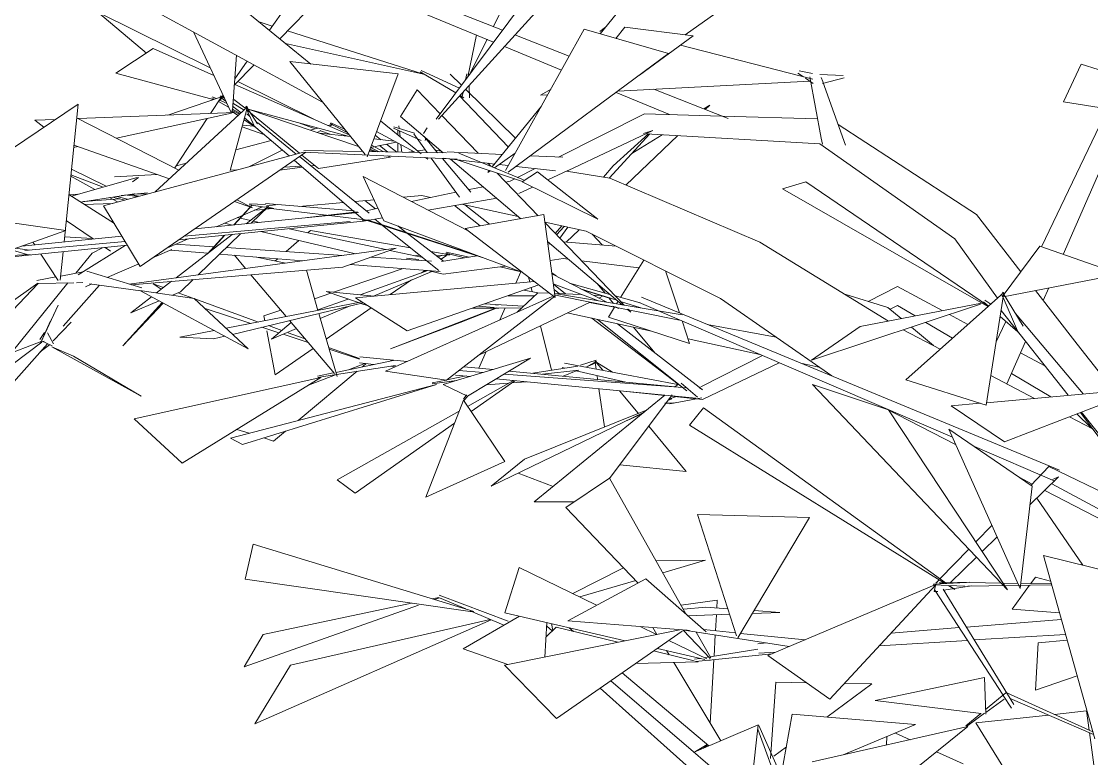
# Model space of a CAD drawing. Header units: millimetres. Extents: x 78096 to 288885, y -20632 to 149556.
# Drawn here: x 249691 to 250220, y 94684 to 95048 of the extents above; entities that cross this region are included whole.
import ezdxf

# ---------------------------------------------------------------- set-up
doc = ezdxf.new("R2010")
doc.units = ezdxf.units.MM
doc.layers.add('G-IMPT', color=8, linetype='Continuous', lineweight=9)
doc.layers.add('L-PLNT', color=71, linetype='Continuous', lineweight=9)

# ---------------------------------------------------------------- blocks, each defined once
blk = doc.blocks.new('ZZ-V - Tree Broadleaf 2 - 3dtree rotund SIMPLU-4826084-TOMH A-A')
at = {"layer": 'G-IMPT'}
for p, q in [((24510.05, 95008.42), (24518.8, 95026.9)), ((24518.8, 95026.9), (24539.3, 95020.54)), ((24510.05, 95008.42), (24531.8, 95004.85))]:
    blk.add_line(p, q, dxfattribs=at)
blk = doc.blocks.new('ZZ-V - Tree Broadleaf 2 - 3dtree rotund SIMPLU-4826109-TOMH A-A')
at = {"layer": 'G-IMPT'}
for p, q in [((24259.69, 95109.37), (24228.16, 95045.62)), ((24098.66, 95096.31), (24232.71, 95043.84)), ((24063.34, 95087.74), (24137.88, 95027.05)), ((24117.64, 95083.5), (24228.29, 95037.9)), ((24117.36, 95043.76), (24139.28, 95074.58)), ((24143.66, 95008.25), (24025.67, 95072.37)), ((24151.69, 95069.47), (24122.5, 95039.57)), ((24199.9, 94999.75), (24250.8, 95068.14)), ((24260.82, 95065.71), (24201.05, 94999.83)), ((24299.94, 95065.48), (24280.88, 95041.95)), ((24056.57, 95032.48), (24032.62, 95052.7)), ((24032.62, 95052.7), (24088.16, 95025.15)), ((24340.98, 95054.09), (24322.92, 95041.49)), ((24118.82, 95045.8), (24112.32, 95047.86)), ((24552.04, 95047.2), (24499.22, 94936.7)), ((24079.87, 95042.91), (24098.47, 95003.04)), ((24193.62, 95022.06), (24126.27, 95043.43)), ((24234.22, 94974.38), (24273.08, 95044.2)), ((24314.81, 95032.2), (24273.08, 95044.2)), ((24283.62, 95045.33), (24280.87, 95043.07)), ((24288.64, 95039.72), (24293.22, 95045.22)), ((24327, 95040.98), (24293.22, 95045.22)), ((24125.36, 95037.24), (24193.62, 95022.06)), ((24219.8, 95041.4), (24215.46, 95020.66)), ((24225.01, 95039.25), (24216.52, 95022.08)), ((24238.81, 95041.45), (24265.69, 95030.93)), ((24327, 95040.98), (24300.47, 95021.59)), ((24320.61, 95036.3), (24386.06, 95019.49)), ((24059.87, 95034.64), (24041.39, 95022.56)), ((24059.87, 95034.64), (24089.88, 95021.45)), ((24099.07, 95004.08), (24101.1, 95031.37)), ((24233.6, 95035.71), (24261.87, 95024.06)), ((24314.81, 95032.2), (24235.52, 94973.55)), ((24109.85, 95026.62), (24099.99, 95016.53)), ((24100.23, 95019.65), (24106.48, 95028.45)), ((24181.13, 95022.23), (24127.45, 95028.21)), ((24164.71, 94982.33), (24127.45, 95028.21)), ((24551.73, 95028.69), (24509.99, 94932.93)), ((24089.62, 95009.47), (24041.39, 95022.56)), ((24181.13, 95022.23), (24165.66, 94981.16)), ((24191.97, 95023.17), (24209.57, 95012.75)), ((24192.43, 95023.86), (24211.35, 95015.14)), ((24206.72, 95022.06), (24212.39, 95016.53)), ((24215.06, 95022.2), (24214.44, 95019.29)), ((24378.68, 95022.56), (24381.51, 95020.66)), ((24379.39, 95023.62), (24385.92, 95022.44)), ((24384.61, 95020.7), (24390.25, 94990.48)), ((24401.08, 95021.36), (24389.52, 95021.93)), ((24390.26, 95020.46), (24391.02, 95018.33)), ((24100.32, 95016.86), (24156.83, 94992.03)), ((24101.8, 95018.38), (24140.06, 94999.4)), ((24216.16, 95016.48), (24216.34, 95010.3)), ((24289.66, 95013.6), (24384.71, 95018.6)), ((24382.43, 95020.04), (24386.28, 95017.46)), ((24401.64, 95020.21), (24390.83, 95017.37)), ((24391.02, 95018.3), (24402.21, 94986.99)), ((24093.24, 95010.7), (24067.09, 95001.82)), ((24088.28, 95002.64), (24093.66, 95010.84)), ((24088.93, 95010.32), (24090.15, 95009.65)), ((24089.25, 95010.81), (24091.09, 95009.97)), ((24092.68, 95009.04), (24094.49, 95011.58)), ((24094.7, 95011.11), (24092.68, 95009.04)), ((24092.94, 95010.87), (24095.83, 95008.69)), ((24093.26, 95011.37), (24095.11, 95010.25)), ((24182.16, 95001.14), (24190.41, 95014.36)), ((24201.89, 95002.43), (24190.41, 95014.36)), ((24211.43, 95011.27), (24235.52, 94986.17)), ((24211.65, 95011.52), (24213.54, 95010.4)), ((24213.13, 95013.15), (24212.53, 95010.32)), ((24214.51, 95014.46), (24239.15, 94990.42)), ((24251.44, 95011.59), (24256.66, 95014.7)), ((24251.44, 95011.59), (24255.03, 95011.77)), ((24288.81, 95012.96), (24315.3, 95002.04)), ((24307.56, 95014.54), (24344.28, 95000.17)), ((24022.75, 95007.19), (23976.18, 94975.86)), ((24022.75, 95007.19), (24015.89, 94939.19)), ((24060.89, 94963.87), (24106.6, 95005.92)), ((24092.15, 95008.54), (24097.21, 95005.74)), ((24092.63, 95009.27), (24096.36, 95007.57)), ((24098, 94974.38), (24106.6, 95005.92)), ((24099.11, 95004.68), (24102.95, 95002.56)), ((24099.22, 95006.14), (24103.41, 95002.99)), ((24099.33, 95007.67), (24104.85, 95004.31)), ((24099.87, 95009.48), (24105.24, 95005.34)), ((24105.53, 95005.81), (24106.15, 95004.5)), ((24105.84, 95006.21), (24111.58, 94997.48)), ((24161.42, 94986.37), (24106.34, 95004.97)), ((24156.33, 94991.36), (24106.94, 95004.76)), ((24251.95, 95006.23), (24227.61, 94976.18)), ((24335.21, 95006.79), (24332.17, 95004.91)), ((24335.21, 95006.79), (24332.92, 95004.61)), ((24001.46, 94999.28), (24011.57, 94999.67)), ((24005.87, 94995.84), (24001.46, 94999.28)), ((24022.07, 95000.48), (24072.59, 94974.63)), ((24022.81, 95000.11), (24100.36, 95003.11)), ((24041.79, 94990.39), (24098.61, 95002.73)), ((24070.56, 94975.67), (24086.63, 95000.13)), ((24098.57, 95003.77), (24101.87, 95001.57)), ((24098.88, 95004.18), (24102.61, 95002.25)), ((24104.99, 94999.51), (24110.19, 94996.05)), ((24105.11, 95000.44), (24127.11, 94981.61)), ((24132.28, 94983), (24106.19, 95004.42)), ((24106.19, 95004.42), (24110.27, 94995.85)), ((24106.19, 95002.39), (24107.76, 95001.13)), ((24108.27, 95002.23), (24109.56, 95001.45)), ((24182.16, 95001.14), (24203.31, 94983.19)), ((24220.59, 94982.98), (24202.67, 95001.62)), ((24302.85, 95002.39), (24260.29, 94981.1)), ((24340.88, 95001.32), (24302.85, 95002.39)), ((24388.48, 94999.97), (24341.37, 95001.31)), ((24114.64, 94992.29), (24103.91, 94996.03)), ((24109.84, 94996.28), (24104.14, 94996.89)), ((24111.54, 94998.07), (24130.71, 94982.58)), ((24132.02, 94997.96), (24139.96, 94995.03)), ((24137.62, 94994.41), (24141.39, 94995.41)), ((24141.04, 94993.26), (24142.89, 94994.19)), ((24142.62, 94994.05), (24147.37, 94992.31)), ((24146.21, 94996.7), (24148.2, 94997.23)), ((24147.09, 94996.31), (24148.55, 94997.04)), ((24147.5, 94997.59), (24155.88, 94993.2)), ((24147.73, 94998.04), (24154.56, 94994.82)), ((24172.37, 94998.97), (24192.39, 94982.67)), ((24178.71, 94995.4), (24192.44, 94989.2)), ((24178.98, 94995.97), (24189.19, 94992.87)), ((24180.83, 94994.45), (24180.83, 94992.08)), ((24181.42, 94996.46), (24181.55, 94995.19)), ((24181.68, 94994.06), (24181.99, 94991.13)), ((24195.4, 94995.45), (24193.62, 94992.72)), ((24307.06, 94994.12), (24265.2, 94974.51)), ((24302.37, 94992.65), (24307.06, 94994.12)), ((24467.08, 94952.62), (24398.73, 94997.11)), ((24100.79, 94984.59), (24118.21, 94989.23)), ((24157.48, 94991.23), (24142.24, 94992.85)), ((24179.21, 94988.93), (24168.99, 94990.01)), ((24169.69, 94991.85), (24172.53, 94989.64)), ((24189.35, 94983.42), (24170.39, 94993.72)), ((24188.84, 94992.49), (24195.46, 94983.32)), ((24193.91, 94991.17), (24200.6, 94983.24)), ((24194.76, 94990.45), (24194.47, 94989.22)), ((24285.33, 94970.67), (24305.53, 94992.47)), ((24287.45, 94976.76), (24304.86, 94992.51)), ((24319.33, 94991.67), (24293.69, 94967.25)), ((24311.55, 94992.12), (24296.65, 94982.89)), ((24389.62, 94987.57), (24303.76, 94992.57)), ((24390.25, 94990.44), (24390.83, 94987.36)), ((24020.59, 94985.79), (24022.66, 94986.24)), ((24020.7, 94986.93), (24067.96, 94970.37)), ((24134.24, 94983.53), (24035.41, 94957.04)), ((24053.53, 94926.97), (24135.47, 94983.51)), ((24107.55, 94976.37), (24123.71, 94984.52)), ((24134.24, 94983.55), (24210.21, 94979.97)), ((24134.44, 94984.32), (24163.48, 94983.84)), ((24166.65, 94983.79), (24191.05, 94983.39)), ((24169.19, 94983.75), (24166.92, 94984.52)), ((24167.12, 94985.04), (24170.68, 94983.73)), ((24167.42, 94985.83), (24171.69, 94983.71)), ((24167.43, 94985.86), (24180.22, 94988.38)), ((24167.84, 94986.94), (24173.68, 94983.89)), ((24171.91, 94986.74), (24175.79, 94983.64)), ((24175.38, 94987.43), (24180.34, 94983.57)), ((24180.83, 94988.05), (24180.83, 94983.56)), ((24182.42, 94987.18), (24182.82, 94983.53)), ((24188.65, 94983.8), (24186.28, 94983.47)), ((24194.52, 94984.62), (24190.66, 94984.08)), ((24191.51, 94983.39), (24205.02, 94983.16)), ((24202.42, 94983.95), (24199.62, 94984.4)), ((24205.36, 94983.71), (24232.66, 94982.41)), ((24456.26, 94940.74), (24389.62, 94987.57)), ((24071.25, 94976.72), (24076.33, 94978.07)), ((24129.61, 94979.47), (24163.78, 94950.23)), ((24132.28, 94981.31), (24166.81, 94953.4)), ((24141.6, 94975.36), (24133.4, 94982.08)), ((24141.6, 94975.36), (24177.28, 94981.02)), ((24177.28, 94981.02), (24175.55, 94981.6)), ((24195.73, 94979.95), (24194.2, 94980.78)), ((24194.52, 94980.93), (24195.73, 94979.95)), ((24197.44, 94980.57), (24211.4, 94961.24)), ((24203.07, 94980.3), (24217.04, 94963.72)), ((24203.35, 94980.49), (24221.8, 94978.42)), ((24206.98, 94980.08), (24241.72, 94950.61)), ((24242.6, 94969.04), (24209.26, 94979.98)), ((24243.06, 94969.77), (24211.07, 94983.05)), ((24222.39, 94978.35), (24228.79, 94977.64)), ((24238.99, 94982.94), (24228.67, 94975.74)), ((24246.6, 94981.75), (24262.57, 94980.99)), ((24036.67, 94966.64), (24019.51, 94975.09)), ((24098.04, 94974.52), (24101.36, 94974.71)), ((24133.55, 94976.1), (24122.5, 94974.56)), ((24124.62, 94976.03), (24133.08, 94976.5)), ((24139.65, 94976.96), (24137.96, 94976.72)), ((24226.82, 94976.51), (24225.37, 94978.02)), ((24226.15, 94974.38), (24225.42, 94973.48)), ((24226.59, 94974.29), (24225.42, 94973.48)), ((24250.3, 94952.11), (24230.05, 94973.16)), ((24231.02, 94977.38), (24235.52, 94976.88)), ((24239.43, 94976.44), (24258.93, 94974.26)), ((24248.87, 94975.39), (24240.1, 94971)), ((24249.9, 94973.84), (24242.42, 94968.76)), ((24249.9, 94973.84), (24279.77, 94950.38)), ((24264.93, 94974.38), (24255.09, 94969.77)), ((24285.82, 94970.59), (24264.23, 94974.05)), ((24287.45, 94976.76), (24282.61, 94971.11)), ((24019.16, 94971.65), (24031.07, 94965.06)), ((24019.17, 94971.68), (24031.09, 94965.06)), ((24019.23, 94972.32), (24035.22, 94966.23)), ((24019.48, 94961.78), (24051.97, 94970.97)), ((24040.86, 94971.29), (24061.93, 94972.48)), ((24049.67, 94968.81), (24052.68, 94971.02)), ((24173.9, 94949.63), (24163.82, 94971.46)), ((24215.76, 94944.67), (24163.82, 94971.46)), ((24236.48, 94969.19), (24234.3, 94968.74)), ((24238.72, 94970.31), (24236.48, 94969.19)), ((24279.77, 94950.38), (24242.42, 94968.76)), ((24359.92, 94939.1), (24285.82, 94970.59)), ((24382.63, 94968.82), (24371.11, 94965.37)), ((24382.63, 94968.82), (24473.03, 94907.44)), ((24018.25, 94962.57), (24040.73, 94948.22)), ((24018.39, 94962.47), (24022.72, 94962.7)), ((24024.05, 94958.86), (24050.46, 94962.82)), ((24044.08, 94962.04), (24057.16, 94963.37)), ((24047.11, 94962.32), (24052.24, 94961.55)), ((24052.76, 94961.69), (24048.86, 94962.53)), ((24050.88, 94962.88), (24056.93, 94962.8)), ((24209.65, 94963.67), (24187.68, 94959.16)), ((24223.07, 94966.43), (24216.24, 94965.03)), ((24247.55, 94966.24), (24240.81, 94963.08)), ((24472.71, 94907.16), (24371.11, 94965.37)), ((24025.46, 94959.07), (24043.4, 94960.43)), ((24025.85, 94957.71), (24039.73, 94958.19)), ((24053.53, 94926.97), (24035.41, 94957.04)), ((24038.38, 94961.01), (24042.25, 94958.87)), ((24038.39, 94961.01), (24042.25, 94958.87)), ((24045.91, 94959.85), (24039.92, 94961.24)), ((24041.91, 94961.54), (24047.25, 94960.21)), ((24108.8, 94957.29), (24099.94, 94947.54)), ((24100.11, 94959.11), (24108.96, 94956.01)), ((24101.3, 94959.93), (24108.96, 94956.01)), ((24107.42, 94957.51), (24115.16, 94956.3)), ((24107.61, 94957.95), (24115.44, 94957.64)), ((24115.53, 94958.07), (24159.3, 94954.49)), ((24120.45, 94957.45), (24115.9, 94957.04)), ((24153.97, 94958.62), (24132.09, 94956.72)), ((24169.14, 94959.94), (24159.73, 94959.13)), ((24164.63, 94959.55), (24169.89, 94955.5)), ((24192.7, 94962), (24183.69, 94961.21)), ((24196.99, 94961.07), (24192.7, 94962)), ((24229.79, 94960.73), (24195.93, 94954.9)), ((24208.99, 94957.15), (24221.6, 94947.09)), ((24240.45, 94951.69), (24212.42, 94957.74)), ((24213.99, 94957.4), (24226.21, 94947.9)), ((24080.54, 94945.61), (24161.42, 94953.64)), ((24113.9, 94956.5), (24091.11, 94946.66)), ((24099.8, 94947.52), (24107.91, 94956.33)), ((24117.01, 94956.73), (24105.88, 94948.13)), ((24108.43, 94948.38), (24117.03, 94956.72)), ((24115.08, 94955.24), (24109.94, 94954.79)), ((24112.1, 94955.76), (24113.87, 94956.5)), ((24164.73, 94950), (24115.47, 94956.03)), ((24119.09, 94955.58), (24115.54, 94955.28)), ((24115.68, 94956.58), (24119.53, 94955.6)), ((24161.01, 94954), (24136.19, 94951.14)), ((24171.08, 94955.74), (24165.37, 94954.57)), ((24253.17, 94952.61), (24214.27, 94945.81)), ((24253.17, 94952.61), (24258.68, 94911.69)), ((24489.04, 94924.35), (24467.08, 94952.62)), ((24016.79, 94944.82), (23974.11, 94950.94)), ((24016.96, 94949.8), (24030.17, 94940.61)), ((24163.95, 94949.4), (24072.54, 94940.09)), ((24075.19, 94941.92), (24157.41, 94949.27)), ((24099.21, 94947.46), (24095.16, 94948.41)), ((24108.01, 94949.77), (24101.55, 94951.17)), ((24112.57, 94948.79), (24109.53, 94949.45)), ((24163.25, 94949.79), (24166.63, 94950.09)), ((24173.26, 94951), (24163.95, 94949.4)), ((24165.74, 94949.71), (24222.53, 94931.5)), ((24166.3, 94949.81), (24219.58, 94932.6)), ((24169.51, 94950.36), (24172.84, 94947.69)), ((24173.38, 94947.26), (24201.21, 94924.95)), ((24173.9, 94949.63), (24242.67, 94923.99)), ((24180.89, 94947.02), (24185.19, 94943.7)), ((24274.08, 94944.42), (24253.68, 94948.83)), ((24292.81, 94907.91), (24253.71, 94948.55)), ((24261.98, 94947.04), (24258.77, 94943.29)), ((24259.38, 94942.66), (24263.19, 94946.78)), ((24264.99, 94946.39), (24260.94, 94941.04)), ((24016.79, 94944.82), (23970.23, 94928.38)), ((23994.97, 94937.11), (24044.46, 94942.03)), ((24016.15, 94941.73), (24029.88, 94940.81)), ((24098.97, 94942.78), (24071.31, 94921.42)), ((24082.13, 94922.87), (24103.1, 94943.2)), ((24086.72, 94933.32), (24095.07, 94942.39)), ((24095.28, 94942.41), (24087.74, 94934.11)), ((24160.03, 94933.33), (24113.14, 94944.23)), ((24174.97, 94935.34), (24127.13, 94945.65)), ((24136.36, 94943.66), (24137.65, 94944.78)), ((24137.65, 94944.78), (24187.18, 94936.2)), ((24185.71, 94943.31), (24203.53, 94929.57)), ((24258.68, 94911.69), (24214.27, 94945.81)), ((24270.54, 94945.19), (24264.11, 94939.07)), ((24340.4, 94911.2), (24274.08, 94944.42)), ((24276.95, 94942.98), (24282.13, 94937.59)), ((24047.18, 94937.51), (23986.9, 94931.37)), ((23998.78, 94935.02), (23991.88, 94936.02)), ((23996.4, 94934.88), (24046.09, 94939.32)), ((24001.32, 94937.74), (24000.46, 94939.05)), ((24022.8, 94922.91), (24046.11, 94937.4)), ((24034.94, 94936.26), (24029.67, 94933.66)), ((24036.23, 94936.39), (24038.81, 94934.6)), ((24180.11, 94936.03), (24048.1, 94918.3)), ((24076.93, 94940.54), (24066.94, 94936.22)), ((24071.15, 94938.04), (24089.91, 94936.78)), ((24096.05, 94936.37), (24153.84, 94932.5)), ((24125.66, 94934.39), (24131.97, 94939.85)), ((24180.11, 94936.03), (24153.73, 94926.73)), ((24254.95, 94939.38), (24291.86, 94908.07)), ((24256.35, 94938.2), (24255.14, 94938)), ((24288.83, 94937.04), (24262.72, 94939.19)), ((24423.47, 94900.02), (24359.92, 94939.1)), ((24477.47, 94911.39), (24456.26, 94940.74)), ((24479.82, 94911.98), (24498.45, 94936.97)), ((24537.93, 94923.13), (24498.45, 94936.97)), ((23999.15, 94932.85), (23980.51, 94932.01)), ((23989.7, 94935.25), (23997.61, 94932.85)), ((24013.01, 94920.02), (24004.35, 94933.15)), ((24015.39, 94934.27), (24013.98, 94920.23)), ((24029.67, 94933.66), (24021.65, 94923.74)), ((24060.79, 94931.72), (24069.21, 94935.32)), ((24086.92, 94933.53), (24068.43, 94934.99)), ((24134, 94929.83), (24092.66, 94933.08)), ((24100.15, 94932.54), (24105.65, 94926.03)), ((24111.08, 94931.64), (24125.57, 94928.7)), ((24120.32, 94929.76), (24121.53, 94930.81)), ((24167.5, 94931.58), (24197.6, 94929.57)), ((24192.61, 94931.53), (24176.94, 94934.91)), ((24185.21, 94931.1), (24191.24, 94930.44)), ((24189.27, 94932.26), (24191.3, 94932.58)), ((24197.18, 94934.46), (24206.58, 94932.84)), ((24200, 94932.29), (24206.58, 94932.84)), ((24203.22, 94932.56), (24200.74, 94931.72)), ((24202.25, 94930.55), (24204.92, 94932.41)), ((24220.11, 94932.28), (24202.51, 94929.4)), ((24204.72, 94933.54), (24213.88, 94931.26)), ((24204.87, 94934.03), (24216.14, 94931.63)), ((24262.64, 94930.87), (24256.21, 94930.04)), ((24265.37, 94930.54), (24262.64, 94930.87)), ((24037.23, 94921.62), (24052.75, 94928.27)), ((24049.07, 94918), (24153.73, 94926.73)), ((24135.68, 94925.22), (24141.42, 94905.28)), ((24183.62, 94925.93), (24149.13, 94914.27)), ((24201.86, 94924.5), (24157.33, 94928)), ((24234.04, 94927.21), (24203.29, 94923.28)), ((24231.46, 94926.88), (24241.87, 94924.29)), ((24300.14, 94926.4), (24271.77, 94929.78)), ((24302.49, 94930.19), (24291.03, 94911.72)), ((24002.42, 94920.01), (24011.81, 94921.83)), ((24014.19, 94922.29), (24025.26, 94924.44)), ((24054.38, 94916.38), (24027.13, 94924.71)), ((24073.44, 94914.44), (24079.75, 94920.56)), ((24108.26, 94922.94), (24125.76, 94902.24)), ((24162.31, 94913.02), (24195.79, 94924.98)), ((24197.66, 94924.59), (24168.81, 94912.4)), ((24177.17, 94913.08), (24187.58, 94920.33)), ((24192.63, 94923.85), (24194.4, 94925.09)), ((24203.29, 94923.28), (24196.35, 94924.89)), ((24239.3, 94918.74), (24241.75, 94924.32)), ((24245.55, 94921.78), (24246.14, 94919.37)), ((24257.03, 94923.93), (24259.12, 94922.31)), ((24284.27, 94909.33), (24257.11, 94923.34)), ((24320.16, 94904.09), (24313.26, 94924.8)), ((24537.93, 94923.13), (24480.27, 94912.07)), ((23987.18, 94902), (24003.09, 94918.65)), ((24002.93, 94918.82), (23987.33, 94907.74)), ((24017.74, 94918.91), (23990.13, 94884.76)), ((24003.09, 94918.65), (24020.75, 94918.96)), ((24033.42, 94917.81), (24015.34, 94897.46)), ((24021.93, 94918.98), (24025.16, 94919.04)), ((24026.41, 94916.99), (24029.65, 94918.37)), ((24053.64, 94915), (24028.39, 94918.51)), ((24080.2, 94911.23), (24053.34, 94915.11)), ((24106.92, 94886.25), (24053.64, 94914.95)), ((24063.95, 94915.73), (24059.98, 94918.41)), ((24059.98, 94918.41), (24065.04, 94916.57)), ((24069.05, 94919.67), (24061.61, 94913.92)), ((24145.46, 94914.62), (24169.26, 94912.35)), ((24145.46, 94914.62), (24161.42, 94909.17)), ((24159.97, 94911.51), (24248.42, 94919.57)), ((24185.55, 94895.16), (24250.65, 94917.86)), ((24243.33, 94915.31), (24250.13, 94914.04)), ((24246.84, 94916.53), (24247.32, 94914.56)), ((24257.78, 94918.36), (24280.15, 94910.02)), ((24257.8, 94918.21), (24263.78, 94913.44)), ((24258.15, 94915.66), (24260.9, 94913.56)), ((24265.85, 94918.83), (24285.82, 94913.19)), ((24271.27, 94916.04), (24289.2, 94910.33)), ((24271.95, 94915.69), (24286.03, 94911.14)), ((24272.12, 94915.6), (24286.03, 94911.14)), ((24279.4, 94918.64), (24283.35, 94913.89)), ((24427.96, 94917.11), (24413.53, 94909.75)), ((24450.12, 94905.18), (24427.96, 94917.11)), ((24516.83, 94888.56), (24496.2, 94915.12)), ((24502.77, 94916.38), (24500.06, 94910.16)), ((24059.12, 94912), (24048.8, 94904.03)), ((24062.88, 94909.97), (24048.8, 94904.03)), ((24073.44, 94914.44), (24069.51, 94912.78)), ((24072.29, 94913.95), (24079.53, 94911.33)), ((24080.2, 94911.23), (24106.92, 94886.25)), ((24080.46, 94911), (24112.03, 94899.57)), ((24163.11, 94909.5), (24096.01, 94896.45)), ((24147.8, 94913.82), (24139.75, 94911.1)), ((24141.35, 94905.53), (24156.37, 94910.89)), ((24185.55, 94895.16), (24159.97, 94911.51)), ((24257.18, 94912.1), (24174.83, 94875.31)), ((24205.03, 94870.87), (24258.54, 94912.32)), ((24221.24, 94883.42), (24276.01, 94909.39)), ((24248.46, 94912.45), (24235.52, 94912.51)), ((24250.13, 94914.03), (24239.87, 94904.37)), ((24250.13, 94914.03), (24255.97, 94913.78)), ((24258.07, 94913), (24320.16, 94900.52)), ((24258.41, 94913.67), (24271.91, 94913.09)), ((24258.42, 94913.64), (24321.45, 94903.14)), ((24277.44, 94912.85), (24281.03, 94912.7)), ((24280.25, 94911.41), (24282.49, 94912.46)), ((24285.28, 94911.57), (24287.61, 94908.78)), ((24288.44, 94912.46), (24300.77, 94908.97)), ((24289.83, 94909.79), (24289.05, 94908.54)), ((24291.05, 94909.74), (24301.12, 94906.53)), ((24301.4, 94911.86), (24508.06, 94826.28)), ((24395.46, 94872.91), (24340.4, 94911.2)), ((24423.24, 94906.81), (24401.88, 94913.29)), ((24432.13, 94871.06), (24480.61, 94914.18)), ((24470.56, 94909.57), (24472.79, 94907.6)), ((24471.25, 94910.36), (24474.15, 94908.44)), ((24471.84, 94858.44), (24480.41, 94912.94)), ((24479.39, 94913.52), (24479.95, 94912.23)), ((24479.97, 94914.38), (24490.17, 94897.51)), ((24480.2, 94911.62), (24487.77, 94894.01)), ((24012.99, 94907.89), (24004.18, 94889.16)), ((24006.01, 94893.08), (24012.99, 94907.89)), ((24044.87, 94887.87), (24064.44, 94909.13)), ((24044.87, 94887.87), (24062.11, 94905.9)), ((24064.85, 94908.91), (24062.11, 94905.9)), ((24085.61, 94906.18), (24108.13, 94898.81)), ((24099.2, 94893.47), (24163.75, 94909.09)), ((24123.04, 94905.46), (24114.61, 94902.61)), ((24157.26, 94907.52), (24142.57, 94901.31)), ((24145.53, 94891.03), (24167.77, 94906.52)), ((24162.53, 94908.79), (24166.16, 94907.55)), ((24177.25, 94886.32), (24229.7, 94906.5)), ((24211.8, 94899.34), (24229.66, 94906.48)), ((24230.86, 94906.48), (24217.78, 94906.4)), ((24220.78, 94907.44), (24228.56, 94906.7)), ((24223.82, 94908.5), (24243.1, 94907.41)), ((24242.29, 94906.65), (24228.69, 94906.48)), ((24229.35, 94907.87), (24230.69, 94908.11)), ((24231.34, 94900.56), (24233.97, 94906.56)), ((24264.71, 94904.03), (24306.33, 94895.09)), ((24275.72, 94909.26), (24288.07, 94906.95)), ((24288.08, 94906.97), (24285, 94902.01)), ((24287.26, 94907.37), (24290.21, 94906.27)), ((24290.21, 94906.27), (24288.58, 94907.11)), ((24294.32, 94905.98), (24296.19, 94904.39)), ((24296.19, 94904.39), (24294.74, 94905.9)), ((24300.23, 94909.2), (24455.26, 94842.64)), ((24385.41, 94880.68), (24469.05, 94908.37)), ((24409.58, 94897.32), (24469.58, 94908.95)), ((24429.85, 94901.25), (24423.24, 94906.81)), ((24428.06, 94907.69), (24424.32, 94905.89)), ((24436.65, 94902.57), (24428.06, 94907.69)), ((24479.19, 94905.19), (24512.37, 94863.34)), ((24004.18, 94889.16), (24009.07, 94900.13)), ((24010.52, 94890.25), (24019.37, 94899.51)), ((24115.09, 94900.16), (24114.61, 94902.61)), ((24128.23, 94899.32), (24118.36, 94891.08)), ((24127.4, 94900.3), (24149.58, 94874.07)), ((24141.85, 94903.79), (24150.84, 94872.58)), ((24211.8, 94899.34), (24177.25, 94886.32)), ((24276.79, 94901.44), (24319.54, 94868.81)), ((24279.57, 94900.84), (24323.78, 94865.56)), ((24325.2, 94888.97), (24285, 94902.01)), ((24289.45, 94898.72), (24331.33, 94866.15)), ((24325.2, 94888.97), (24321.5, 94900.07)), ((24455.16, 94891.55), (24441.97, 94899.4)), ((24462.81, 94898.35), (24453.67, 94903.27)), ((24481.61, 94899.84), (24476.76, 94889.69)), ((24478.75, 94902.36), (24487.5, 94894.65)), ((24486.4, 94903.74), (24519.82, 94864.02)), ((24003.79, 94890.97), (24006.23, 94894.35)), ((24010.61, 94888.71), (24007.69, 94894.29)), ((24090.11, 94895.31), (24073.15, 94892.01)), ((24113.71, 94896.98), (24122.13, 94894.23)), ((24120.25, 94873.42), (24116.06, 94895.13)), ((24116.98, 94897.78), (24123.54, 94895.4)), ((24130.76, 94896.32), (24118.36, 94891.08)), ((24124.21, 94893.55), (24136.51, 94889.52)), ((24126.71, 94894.25), (24134.6, 94891.4)), ((24251.44, 94897.74), (24256.83, 94875.69)), ((24297.41, 94897.01), (24307.98, 94884.31)), ((24333.93, 94898.39), (24367.96, 94892.04)), ((24409.58, 94897.32), (24385.41, 94880.68)), ((24449.11, 94886.17), (24430.82, 94895.71)), ((24445.74, 94887.92), (24434.86, 94897.05)), ((23930.85, 94833.9), (24004.83, 94889.54)), ((24007.64, 94888.8), (23977.63, 94855.03)), ((23985.64, 94882.73), (24004.53, 94889.88)), ((24004.07, 94884.78), (24008.69, 94888.29)), ((24004.36, 94889.96), (24005.95, 94890.06)), ((24009.89, 94887.72), (24004.67, 94890.22)), ((24089.81, 94891.2), (24073.15, 94892.01)), ((24089.81, 94891.2), (24095.28, 94892.52)), ((24324.46, 94891.2), (24359.89, 94883.59)), ((24491.26, 94889.97), (24482.09, 94868.94)), ((24535.11, 94865.4), (24516.83, 94888.56)), ((24020.57, 94882.67), (24009.77, 94887.38)), ((24053.9, 94863), (24009.77, 94887.38)), ((24120.25, 94873.42), (24139.06, 94886.52)), ((24146.68, 94887.03), (24161.97, 94881.49)), ((24146.94, 94886.11), (24161.9, 94881.22)), ((24220.91, 94876.77), (24224.51, 94884.97)), ((24361.16, 94883.04), (24330.68, 94867.49)), ((24500.84, 94877.88), (24488.81, 94884.36)), ((24020.57, 94882.67), (24053.9, 94863)), ((24150.23, 94874.7), (24178.6, 94880.59)), ((24150.54, 94873.64), (24179.76, 94878.15)), ((24156.54, 94876.01), (24164.54, 94879.08)), ((24169.02, 94878.6), (24161.97, 94879.35)), ((24185.58, 94880.12), (24162.19, 94882.33)), ((24163.44, 94877.44), (24165.3, 94879)), ((24179.65, 94877.46), (24177.09, 94877.74)), ((24177.37, 94880.58), (24178.82, 94880.61)), ((24246.56, 94881.67), (24203.38, 94868.65)), ((24246.56, 94881.67), (24215.38, 94862.9)), ((24247.7, 94874.23), (24269.84, 94877.77)), ((24263.37, 94879.29), (24319.32, 94868.63)), ((24279.02, 94880.68), (24271.26, 94878.19)), ((24279.31, 94880.18), (24274.04, 94877.26)), ((24275.04, 94877.81), (24278.51, 94879.21)), ((24282.26, 94875.69), (24278.32, 94880.45)), ((24278.93, 94876.33), (24278.44, 94879.69)), ((24279.29, 94879.52), (24287.12, 94874.77)), ((24369.48, 94879.47), (24331.55, 94861.2)), ((24380.23, 94879.22), (24389.15, 94877.3)), ((24131.68, 94850.95), (24160.77, 94875.22)), ((24136.65, 94868.38), (24150.05, 94873.52)), ((24141.1, 94872.8), (24148.96, 94874.44)), ((24141.39, 94872.22), (24150.36, 94873.61)), ((24205.03, 94870.87), (24174.83, 94875.31)), ((24205.19, 94870.99), (24214.65, 94872.89)), ((24209.47, 94873.38), (24216.76, 94872.69)), ((24211.05, 94875.53), (24223.16, 94874.62)), ((24228.05, 94876.09), (24213.55, 94877.47)), ((24233.54, 94873.83), (24323.91, 94867.01)), ((24318.03, 94867.57), (24236.04, 94875.34)), ((24270.34, 94875.71), (24252.39, 94873.79)), ((24262.22, 94877.03), (24263.47, 94876.75)), ((24262.6, 94872.82), (24269.16, 94875.45)), ((24269.07, 94875.47), (24293.59, 94869.88)), ((24279.69, 94871.2), (24279.4, 94873.12)), ((24495.7, 94861.84), (24474.15, 94873.09)), ((24503.81, 94862.57), (24484.36, 94874.15)), ((24050.53, 94851.74), (24142.8, 94872.18)), ((24074.33, 94829.84), (24142.8, 94872.18)), ((24098.09, 94842.18), (24199.99, 94868.77)), ((24104.1, 94839.08), (24199.99, 94868.77)), ((24197.82, 94869.51), (24204.77, 94870.9)), ((24197.85, 94868.99), (24210, 94870.65)), ((24210.05, 94870.66), (24197.95, 94869.02)), ((24197.95, 94869.02), (24209.88, 94870.61)), ((24215.38, 94862.9), (24203.38, 94868.65)), ((24215.41, 94857.87), (24238.13, 94870.63)), ((24238.78, 94870.57), (24217.13, 94855.32)), ((24224.71, 94868.51), (24235.52, 94869.33)), ((24229.59, 94871.45), (24328.3, 94861.98)), ((24237.21, 94869.46), (24244.55, 94870.02)), ((24317.9, 94867.47), (24319.63, 94868.88)), ((24321.61, 94867.23), (24319.47, 94867.43)), ((24320.15, 94868.34), (24321.61, 94867.23)), ((24321.05, 94869.31), (24329.11, 94862.42)), ((24329.96, 94867.22), (24331.49, 94866.1)), ((24385.88, 94868.77), (24423.52, 94856.09)), ((24385.88, 94868.77), (24482.38, 94767.26)), ((24432.13, 94871.06), (24471.84, 94858.44)), ((24213.34, 94861.38), (24214.86, 94863.58)), ((24213.65, 94860.9), (24215.34, 94862.83)), ((24248.37, 94810.64), (24312.92, 94863.39)), ((24283.14, 94847.75), (24280.36, 94866.58)), ((24285.6, 94822.3), (24316.55, 94863.54)), ((24312.7, 94863.22), (24289.4, 94865.71)), ((24299.79, 94854.47), (24290.6, 94865.58)), ((24314.99, 94861.47), (24318.78, 94862.76)), ((24315.43, 94859.2), (24331.28, 94862.09)), ((24331.55, 94861.2), (24316.04, 94862.86)), ((24472.04, 94859.7), (24547.84, 94866.55)), ((24480.84, 94840.28), (24548.06, 94866.31)), ((24213.37, 94860.88), (24194.83, 94813.03)), ((24233.76, 94830.62), (24213.37, 94860.9)), ((24312.87, 94859.42), (24317.47, 94859.55)), ((24313.43, 94859.38), (24317.05, 94859.55)), ((24314.47, 94860.78), (24316.36, 94861.63)), ((24316.36, 94861.63), (24314.77, 94861.17)), ((24325.11, 94848.56), (24332.07, 94857.17)), ((24452.16, 94770.37), (24332.07, 94857.17)), ((24456.92, 94838.91), (24422.03, 94856.91)), ((24454.57, 94858.12), (24468.8, 94859.4)), ((24454.57, 94858.12), (24480.84, 94840.28)), ((24050.53, 94851.74), (24074.33, 94829.84)), ((24150.95, 94821.63), (24211.31, 94855.56)), ((24302.41, 94854.81), (24227.12, 94818.48)), ((24243.53, 94831.77), (24304.15, 94856.23)), ((24294.33, 94850.91), (24301.61, 94854.15)), ((24423.52, 94856.09), (24482.38, 94767.26)), ((24524.46, 94846.82), (24513.08, 94852.77)), ((24523.95, 94847.09), (24516.64, 94854.14)), ((24545.51, 94818.13), (24518.55, 94854.88)), ((24518.96, 94855.04), (24553.35, 94811.68)), ((24107.38, 94844.6), (24101.31, 94846.52)), ((24208.99, 94849.59), (24159.88, 94815)), ((24323.55, 94825.69), (24305, 94848.15)), ((24325.11, 94848.56), (24451.23, 94770.52)), ((24453.45, 94846.67), (24494.53, 94818.42)), ((24453.45, 94846.67), (24488.72, 94767.89)), ((24098.09, 94842.18), (24104.1, 94839.08)), ((24119.49, 94840.77), (24114.58, 94842.33)), ((24119.49, 94840.77), (24125.35, 94845.66)), ((24466.05, 94838.01), (24505.72, 94820.97)), ((24233.76, 94830.62), (24194.83, 94813.03)), ((24243.53, 94831.77), (24227.12, 94818.48)), ((24257.71, 94818.27), (24240.38, 94824.88)), ((24323.55, 94825.69), (24290.61, 94828.98)), ((24502.9, 94828.1), (24493.9, 94818.85)), ((24553.02, 94804.05), (24502.9, 94828.1)), ((24150.95, 94821.63), (24159.88, 94815)), ((24263.93, 94807.99), (24285.53, 94822.42)), ((24285.53, 94822.42), (24323.53, 94755.1)), ((24494.55, 94819.51), (24488.12, 94822.83)), ((24507.67, 94823), (24493.46, 94809.16)), ((24560.76, 94789.14), (24504.24, 94819.66)), ((24504.68, 94821.7), (24507.67, 94823)), ((24494.53, 94818.42), (24488.72, 94767.89)), ((24549.07, 94791.4), (24500.79, 94816.3)), ((24248.37, 94810.64), (24267.94, 94810.68)), ((24519.7, 94779.36), (24496.85, 94812.46)), ((24263.93, 94807.99), (24299.71, 94770.55)), ((24329.03, 94804.44), (24384.46, 94802.96)), ((24329.03, 94804.44), (24348.32, 94744.5)), ((24384.46, 94802.96), (24349.04, 94743.52)), ((24474.73, 94799.13), (24466.72, 94790.89)), ((24477.3, 94793.4), (24469.86, 94786.15)), ((24109.39, 94789.83), (24105.48, 94772.5)), ((24109.39, 94789.83), (24218.42, 94756.6)), ((24463.28, 94787.35), (24449, 94772.66)), ((24467.04, 94783.4), (24454.14, 94770.83)), ((24552.91, 94771.17), (24500.11, 94784.19)), ((24525.56, 94693.69), (24500.11, 94784.19)), ((24240.96, 94778.27), (24233.79, 94755.89)), ((24240.96, 94778.27), (24279.22, 94759.62)), ((24292.56, 94778.04), (24267.46, 94765.35)), ((24308.6, 94781.55), (24333.1, 94781.86)), ((24333.1, 94781.86), (24311.91, 94775.68)), ((24217.82, 94756.37), (24105.48, 94772.5)), ((24264.91, 94751.99), (24303.53, 94772.59)), ((24298.54, 94771.78), (24270.84, 94763.71)), ((24303.53, 94772.59), (24333.4, 94746.47)), ((24448.54, 94772.18), (24446.94, 94770.54)), ((24493.87, 94770.32), (24496.21, 94773.52)), ((24503.65, 94771.59), (24496.21, 94773.52)), ((24363.95, 94734.8), (24447.27, 94769.96)), ((24394.45, 94713.2), (24446.98, 94769.65)), ((24445.6, 94769.69), (24461.31, 94769.09)), ((24445.79, 94770.1), (24462.08, 94770.8)), ((24446.71, 94769.36), (24446.13, 94766.45)), ((24447.87, 94766.48), (24446.13, 94766.45)), ((24480.19, 94715.2), (24446.43, 94767.05)), ((24446.94, 94770.54), (24447.53, 94771.08)), ((24450.86, 94770.75), (24448.59, 94770.7)), ((24485.5, 94710.54), (24450.53, 94767.59)), ((24464.64, 94769.25), (24450.87, 94767.03)), ((24463.53, 94771.05), (24451.62, 94770.77)), ((24453.31, 94769.23), (24456.32, 94767.37)), ((24456.32, 94767.37), (24453.77, 94769.21)), ((24504.18, 94769.71), (24462.75, 94769.09)), ((24463.7, 94770.78), (24479.26, 94770.54)), ((24480.22, 94770.53), (24487.59, 94770.42)), ((24484.67, 94757.75), (24493.3, 94769.55)), ((24489.01, 94770.4), (24504.05, 94770.17)), ((24197.94, 94762.84), (24201.14, 94763.51)), ((24199.05, 94762.5), (24201.49, 94763.36)), ((24201.3, 94764.56), (24235.52, 94751.83)), ((24201.49, 94763.36), (24214.5, 94757.79)), ((24338.89, 94762.16), (24320.96, 94759.66)), ((24338.89, 94762.16), (24338.66, 94758.21)), ((24104.94, 94729.26), (24191.18, 94759.72)), ((24114.24, 94745.24), (24187.72, 94760.69)), ((24216.6, 94756.9), (24233.31, 94749.75)), ((24293.29, 94742.04), (24233.79, 94755.89)), ((24322.11, 94757.61), (24333.16, 94758.59)), ((24344.02, 94757.85), (24333.16, 94758.59)), ((24369.8, 94756.08), (24356.22, 94755.58)), ((24369.8, 94756.08), (24357.05, 94756.96)), ((24484.67, 94757.75), (24508.09, 94755.81)), ((24110.2, 94700.98), (24226.99, 94752.45)), ((24127.79, 94730.07), (24226.57, 94752.63)), ((24213.18, 94738.04), (24240.99, 94754.21)), ((24253.58, 94734.03), (24254.63, 94751.04)), ((24256.85, 94750.52), (24257.57, 94747.2)), ((24264.91, 94751.99), (24323.85, 94747.24)), ((24344.89, 94755.15), (24324.35, 94754.38)), ((24338.47, 94754.91), (24338.01, 94746.97)), ((24462.03, 94748.83), (24509, 94752.56)), ((24114.24, 94745.24), (24104.94, 94729.26)), ((24320.43, 94747.51), (24233.7, 94730.02)), ((24254.2, 94744.06), (24259.22, 94748.74)), ((24254.52, 94749.31), (24257.29, 94746.94)), ((24289.75, 94741.33), (24259.22, 94748.74)), ((24259.38, 94703.6), (24321.5, 94746.86)), ((24265.64, 94748.47), (24267.78, 94746.66)), ((24300.82, 94749.1), (24308.86, 94745.18)), ((24307.02, 94748.59), (24309.05, 94745.22)), ((24321.5, 94747.47), (24374.42, 94739.22)), ((24322.02, 94747.22), (24335.29, 94733.32)), ((24324.03, 94747.22), (24325.2, 94747.13)), ((24328.44, 94746.39), (24335.63, 94733.66)), ((24332.16, 94747.55), (24347.84, 94745.99)), ((24350.36, 94745.73), (24382.31, 94742.55)), ((24424.85, 94745.87), (24458.48, 94748.54)), ((24465.94, 94742.45), (24511.07, 94745.22)), ((24314.88, 94742.24), (24333.73, 94733.06)), ((24337.89, 94744.92), (24337.28, 94734.48)), ((24358.86, 94740.62), (24363.23, 94740.97)), ((24418.99, 94739.57), (24462.58, 94742.24)), ((24497.58, 94741.08), (24496.17, 94717.66)), ((24497.58, 94741.08), (24511.86, 94742.4)), ((24213.18, 94738.04), (24235.26, 94730.34)), ((24327.41, 94732.18), (24307.4, 94737.04)), ((24332.7, 94732.87), (24309.25, 94738.32)), ((24313.82, 94737.26), (24315.07, 94735.18)), ((24328.07, 94731.87), (24366.03, 94735.68)), ((24335.34, 94734.17), (24358.87, 94737.95)), ((24359.49, 94735.92), (24367.8, 94736.43)), ((24363.95, 94734.8), (24394.45, 94713.2)), ((24127.79, 94730.07), (24110.2, 94700.98)), ((24259.38, 94703.6), (24233.7, 94730.02)), ((24298.48, 94730.82), (24329.43, 94731.69)), ((24317.37, 94731.35), (24340.6, 94692.61)), ((24327.61, 94732.92), (24330.48, 94733.38)), ((24332.42, 94733.7), (24334.6, 94734.05)), ((24335.41, 94732.24), (24334.22, 94732.51)), ((24337.19, 94732.78), (24335.36, 94701.34)), ((24291.91, 94726.25), (24334.64, 94690.08)), ((24516.85, 94724.66), (24496.17, 94717.66)), ((24286.17, 94722.25), (24407.04, 94618.92)), ((24365.26, 94683.85), (24367.89, 94721.55)), ((24382.99, 94721.32), (24367.89, 94721.55)), ((24415.26, 94720.82), (24393.04, 94704.39)), ((24415.26, 94720.82), (24401.73, 94721.03)), ((24470.93, 94723.85), (24416.92, 94712.59)), ((24470.93, 94723.85), (24471.67, 94705.87)), ((24281.03, 94718.67), (24397.14, 94614.83)), ((24471.58, 94708.12), (24481.52, 94716.3)), ((24484.38, 94708.77), (24480.3, 94715.04)), ((24524.6, 94697.12), (24482.01, 94716.33)), ((24524.97, 94695.8), (24483.66, 94713.54)), ((24469.38, 94706.15), (24416.92, 94712.59)), ((24471.64, 94706.65), (24480.72, 94713.27)), ((24369.99, 94672.79), (24375.98, 94705.84)), ((24436.97, 94700.65), (24375.98, 94705.84)), ((24461.82, 94700.08), (24469.18, 94706.14)), ((24462.11, 94699.7), (24471.05, 94706.22)), ((24502.68, 94705.37), (24466.77, 94701.49)), ((24521.48, 94707.4), (24505.61, 94705.68)), ((24521.48, 94707.4), (24522.77, 94697.95)), ((24359.12, 94700.48), (24327.4, 94687.01)), ((24356.19, 94673.72), (24359.12, 94700.48)), ((24358.88, 94698.32), (24376.82, 94649.35)), ((24359.43, 94700.22), (24370.45, 94675.31)), ((24462.75, 94699.63), (24385.86, 94682.28)), ((24436.97, 94700.65), (24401.06, 94685.71)), ((24413.48, 94660.11), (24462.75, 94699.63)), ((24536.79, 94588.3), (24466.77, 94701.49)), ((24422.67, 94694.7), (24422.62, 94690.57)), ((24426.92, 94696.46), (24434.19, 94693.18)), ((24522.94, 94696.67), (24537.72, 94588.29)), ((24328.02, 94687.27), (24333.8, 94690.79)), ((24334.08, 94690.56), (24332.08, 94688.99)), ((24373.04, 94689.6), (24366.84, 94685.02)), ((24447.32, 94687.25), (24460.46, 94681.32))]:
    blk.add_line(p, q, dxfattribs=at)

msp = doc.modelspace()

# ---------------------------------------------------------------- block references
at = {"layer": 'L-PLNT'}
for name in ['ZZ-V - Tree Broadleaf 2 - 3dtree rotund SIMPLU-4826109-TOMH A-A', 'ZZ-V - Tree Broadleaf 2 - 3dtree rotund SIMPLU-4826084-TOMH A-A']:
    msp.add_blockref(name, (225696.455, 0), dxfattribs=at)

doc.saveas('drawing.dxf')
